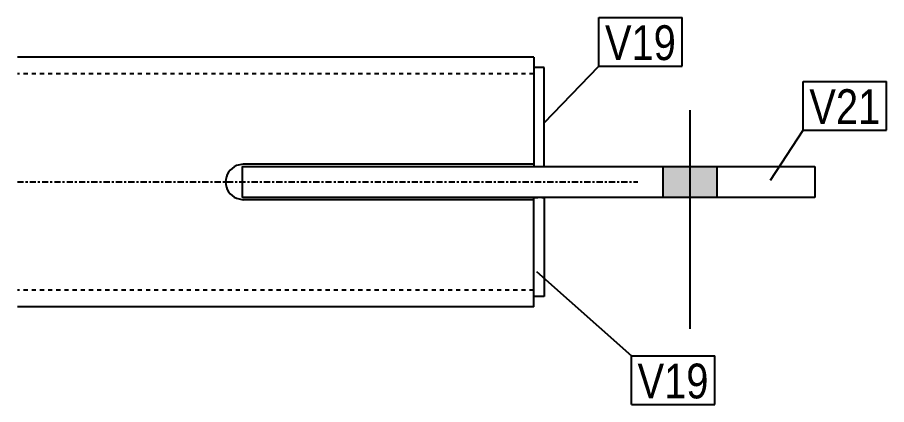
# Model space of a CAD drawing. Header units: millimetres. Extents: x 7 to 31723, y 5 to 663.
# Drawn here: x 15395.1 to 15812.6, y 13.3 to 199.3 of the extents above; entities that cross this region are included whole.
import ezdxf

# ---------------------------------------------------------------- set-up
doc = ezdxf.new("R2010")
doc.units = ezdxf.units.MM
doc.linetypes.add('DXK_LINE_DOT2', pattern=[3.9198, 1.9599, -1.9599])
doc.linetypes.add('DXK_LINE_DOT3', pattern=[5.9187, 2.979, -0.9799, 0.9799, -0.9799])
doc.layers.add('STÅL', color=7, linetype='Continuous')
doc.layers.add('TEKST', color=7, linetype='Continuous')
doc.styles.add('Arial Narrow', font='ARIALN.TTF', dxfattribs={"height": 0.2})

msp = doc.modelspace()

# ---------------------------------------------------------------- hatches: boundary and pattern name
at = {"layer": 'STÅL', "linetype": 'Continuous'}
msp.add_hatch(color=96, dxfattribs=at).paths.add_polyline_path([(15731.14, 127.72), (15705.14, 127.72), (15705.14, 112.72), (15731.14, 112.72)])
msp.add_hatch(color=96, dxfattribs=at).paths.add_polyline_path([(15731.14, 127.72), (15705.14, 127.72), (15705.14, 112.72), (15731.14, 112.72)])

# ---------------------------------------------------------------- linework, layer by layer
at = {"layer": 'STÅL', "color": 2, "linetype": 'Continuous'}
for p, q in [((15643.14, 180.22), (15395.14, 180.22)), ((15643.14, 180.22), (15643.14, 160.22)), ((15648.14, 175.22), (15643.14, 175.22)), ((15648.14, 127.72), (15648.14, 175.22)), ((15643.14, 160.22), (15643.14, 128.72)), ((15503.64, 128.72), (15500.38, 128.08)), ((15503.14, 127.72), (15778.14, 127.72)), ((15503.14, 127.72), (15503.14, 112.72)), ((15643.14, 128.72), (15503.64, 128.72)), ((15643.14, 128.72), (15643.14, 127.72)), ((15778.14, 127.72), (15778.14, 112.72)), ((15500.38, 112.37), (15503.64, 111.72)), ((15778.14, 112.72), (15503.14, 112.72)), ((15643.14, 111.72), (15503.64, 111.72)), ((15643.14, 111.72), (15643.14, 112.72)), ((15643.14, 60.22), (15643.14, 111.72)), ((15648.14, 112.72), (15648.14, 65.22)), ((15648.14, 65.22), (15643.14, 65.22)), ((15643.14, 60.22), (15395.14, 60.22))]:
    msp.add_line(p, q, dxfattribs=at)
at = {"layer": 'STÅL', "color": 7, "linetype": 'DXK_LINE_DOT2'}
for p, q in [((15643.14, 178.7), (15643.14, 175.22)), ((15643.14, 172.22), (15395.14, 172.22)), ((15643.14, 175.22), (15643.14, 128.72)), ((15643.14, 127.72), (15648.14, 127.72)), ((15643.14, 112.72), (15648.14, 112.72)), ((15643.14, 65.22), (15643.14, 111.72)), ((15643.14, 68.22), (15395.14, 68.22))]:
    msp.add_line(p, q, dxfattribs=at)
at = {"layer": 'STÅL', "color": 96, "linetype": 'Continuous'}
for p, q in [((15718.14, 154.72), (15718.14, 49.72)), ((15718.14, 154.72), (15718.14, 49.72)), ((15705.14, 127.72), (15705.14, 112.72)), ((15705.14, 127.72), (15705.14, 112.72)), ((15731.14, 127.72), (15731.14, 112.72)), ((15731.14, 127.72), (15731.14, 112.72))]:
    msp.add_line(p, q, dxfattribs=at)
at = {"layer": 'STÅL', "color": 7, "linetype": 'DXK_LINE_DOT3'}
msp.add_line((15395.14, 120.22), (15693.14, 120.22), dxfattribs=at)
at = {"layer": 'STÅL', "color": 2, "linetype": 'Continuous'}
msp.add_arc((15503.64, 120.22), 8.5, 112.5, 247.5, dxfattribs=at)
at = {"layer": 'TEKST', "color": 7, "linetype": 'Continuous'}
for p, q in [((15674.35, 199.3), (15714.46, 199.3)), ((15674.35, 175.8), (15674.35, 199.3)), ((15714.46, 175.8), (15714.46, 199.3)), ((15648.14, 148.68), (15674.35, 175.8)), ((15674.35, 175.8), (15714.46, 175.8)), ((15772.52, 168.56), (15812.63, 168.56)), ((15772.52, 145.06), (15772.52, 168.56)), ((15812.63, 145.06), (15812.63, 168.56)), ((15756.84, 121.04), (15772.52, 145.06)), ((15772.52, 145.06), (15812.63, 145.06)), ((15644.43, 77.2), (15690.02, 36.75)), ((15690.02, 36.75), (15730.13, 36.75)), ((15690.02, 13.25), (15690.02, 36.75)), ((15730.13, 13.25), (15730.13, 36.75)), ((15690.02, 13.25), (15730.13, 13.25))]:
    msp.add_line(p, q, dxfattribs=at)

# ---------------------------------------------------------------- wipeouts: each hides what was drawn before it
at = {"color": 0}
for points in [[(15711.46, 178.8), (15711.46, 196.3), (15677.35, 196.3), (15677.35, 178.8)], [(15809.63, 148.06), (15809.63, 165.56), (15775.52, 165.56), (15775.52, 148.06)], [(15727.13, 16.25), (15727.13, 33.75), (15693.02, 33.75), (15693.02, 16.25)]]:
    msp.add_wipeout(points, dxfattribs=at).dxf.layer = 'TEKST'

# ---------------------------------------------------------------- next in the draw order: wipeouts: each hides what was drawn before it
for points in [[(15711.46, 178.8), (15711.46, 196.3), (15677.35, 196.3), (15677.35, 178.8)], [(15809.63, 148.06), (15809.63, 165.56), (15775.52, 165.56), (15775.52, 148.06)], [(15727.13, 16.25), (15727.13, 33.75), (15693.02, 33.75), (15693.02, 16.25)]]:
    msp.add_wipeout(points, dxfattribs=at).dxf.layer = 'TEKST'

# ---------------------------------------------------------------- next in the draw order: texts
at = {"layer": 'TEKST', "color": 3, "style": 'Arial Narrow'}
for s, p in [('V19', (15677.35, 178.8)), ('V21', (15775.52, 148.06)), ('V19', (15693.02, 16.25))]:
    msp.add_text(s, height=16.702, dxfattribs=at).set_placement(p)

doc.saveas('drawing.dxf')
